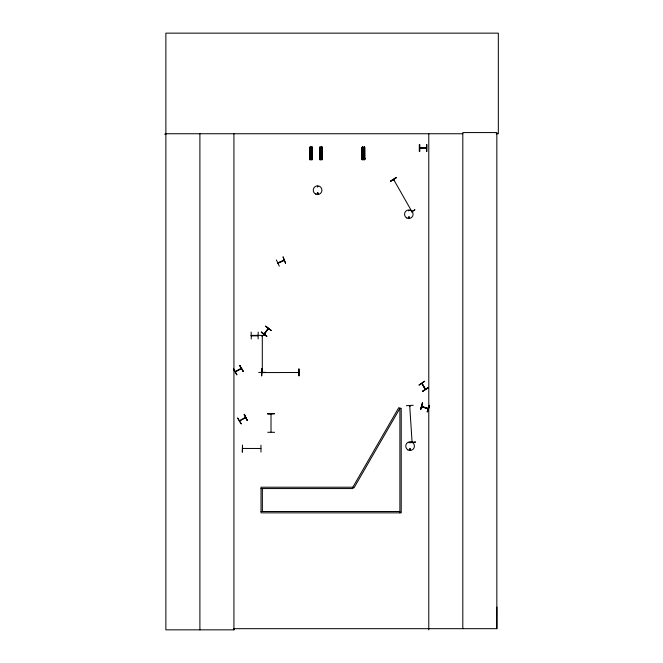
<?xml version="1.0" encoding="UTF-8"?>
<svg xmlns="http://www.w3.org/2000/svg" width="663" height="663" viewBox="0 0 663 663"><rect width="100%" height="100%" fill="white"/><g stroke="black" fill="none" stroke-linecap="round" stroke-linejoin="round"><path stroke-width="0.99" d="M233.931 133.744L233.931 629.85L233.94 628.681L496.844 628.681L496.894 607.109M239.525 420.682L240.221 420.665M409.991 406.262L409.941 405.499M412.021 442.262L412.021 441.533L412.378 442.138M277.83 262.946L284.112 260.136M262.026 336.224L262.018 335.461M262.299 335.478L262.299 372.299M318.199 193.571C317.212 191.002 316.549 195.643 318.265 193.414M408.441 210.652L409.187 210.561L408.491 210.743M408.358 217.447C409.593 216.039 409.038 218.848 408.425 217.555M409.726 442.445C410.48 443.92 410.447 441.177 409.759 442.635M410.298 442.544L409.883 442.602L410.289 442.494M409.983 405.64L409.751 406.278M262.299 336.075L262.299 335.602M235.415 371.81L241.382 368.57L235.315 371.529M244.979 417.748L245.592 417.417M428.049 408.615L421.66 406.518M422.472 406.908L422.381 406.709M427.478 408.516L427.71 408.101M422.414 402.98L420.632 409.635L422.381 402.971M420.541 409.61L422.654 403.054M427.279 411.781L429.392 405.226L427.204 411.756L429.359 406.253M427.519 411.856L429.334 406.245M393.457 179.739L393.797 180.261M393.979 180.046L393.623 179.474L411.847 211.522M411.499 211.008L411.781 211.514M411.499 210.925L412.054 211.398M271.01 413.911L271.018 431.936M260.882 448.478L242.592 448.445M317.204 193.306C318.978 192.295 316.873 195.03 317.395 193.057M408.64 210.552L408.731 210.494M409.51 449C409.9 451.793 411.607 447.434 409.485 449.174M268.366 328.691L264.222 333.837M251.219 335.428L251.99 335.66M257.343 335.395L258.106 335.387M419.654 147.915L420.458 148.23M421.784 383.421L425.223 389.396L422.024 383.363L425.571 389.156M261.421 332.105L266.833 336.365L261.471 332.03M264.214 333.912L268.2 328.392M264.404 334.053L268.358 328.616M251.294 335.428L257.965 335.354M262.606 372.556L261.902 372.548M298.126 372.581L298.748 372.266M245.608 417.756L239.782 420.856M318.041 193.853L317.602 194.035M410.322 449.738C411.043 447.898 408.524 449.986 410.38 449.63M428.107 408.582L421.784 406.552M424.643 381.283L418.941 385.145L424.627 381.25M422.53 391.079L428.447 387.548M390.524 181.239L396.441 177.717M411.549 211.754L414.922 209.723L411.698 212.011M233.6 368.719L236.848 374.786M235.266 371.595L241.266 368.363M236.89 374.761L233.79 369.73M243.296 371.313L239.691 365.437L243.263 371.33M244.349 414.309L247.274 420.557L244.324 414.325M239.592 420.649L245.443 417.458M241.216 423.823L237.611 417.939L241.133 423.864M419.795 148.189L426.516 147.882L425.745 148.23M284.245 260.418L277.93 263.161L284.054 260.161M279.289 266.195L276.388 259.954M317.502 186.253L317.602 186.999L317.602 186.278M257.965 335.702L251.227 335.669M320.834 159.476L320.859 158.979M363.291 159.476L363.316 158.979M406.378 405.698L413.248 405.259M408.764 442.586L415.635 442.047L411.731 442.677M260.94 445.188L260.99 452.075M258.694 335.387L265.581 335.437M251.318 335.693L258.04 335.627M251.244 338.992L251.153 332.105M258.131 338.95L258.18 332.064M299.104 368.943L299.121 375.83M265.581 372.299L258.703 372.44M298.052 372.274L298.673 372.266M298.077 372.54L298.673 372.507L262.026 372.581M164.673 134.158L165.874 134.15M267.719 413.853L274.606 413.637L267.719 413.803M267.719 413.679L274.606 413.654M267.728 432.284L274.606 432.309M165.874 133.744L462.815 133.744M496.255 133.744L498.327 133.744L498.327 33.15L165.874 33.15L165.874 629.85L233.981 629.85L233.981 628.681M419.654 144.592L419.654 151.479M426.533 151.479L426.632 144.592M419.72 147.915L426.392 147.882M309.886 148.471L312.182 148.471M319.831 148.471L322.127 148.471M362.288 148.471L364.584 148.471M309.886 149.316L312.182 149.316M319.831 149.316L322.127 149.316M362.288 149.316L364.584 149.316M309.886 150.576L312.182 150.576M319.831 150.576L322.127 150.576M362.288 150.576L364.584 150.576M309.878 151.694L312.174 151.694M319.823 151.694L322.119 151.694M362.28 151.694L364.575 151.694M309.878 152.954L312.174 152.954M319.823 152.954L322.119 152.954M362.28 152.954L364.575 152.954M309.886 158.374L312.182 158.374M319.831 158.374L322.127 158.374M362.288 158.374L364.584 158.374M309.497 158.73L312.563 158.73M319.442 158.73L322.508 158.73M361.899 158.73L364.965 158.73M309.497 158.822L312.563 158.822M319.442 158.822L322.508 158.822M361.899 158.822L364.965 158.822M364.758 159.634L362.106 159.642L362.106 147.211L364.758 147.194L364.749 159.634L364.6 147.194M261.023 488.556L352.824 488.556L352.824 487.222L398.728 407.72L401.223 408.391L401.223 512.847L261.023 512.847L261.023 487.222L352.824 487.222L353.984 487.885L399.888 408.391L399.888 512.847M261.023 511.505L399.888 511.505M317.602 192.792L318.041 192.974M408.996 216.801C406.759 218.243 410.488 217.895 409.262 217.008M421.767 406.585L428.19 408.665M265.556 326.37L271.142 330.398M264.91 333.481L264.769 333.547M261.272 332.312L266.849 336.34M409.701 405.582L412.079 442.296M411.698 210.801L412.013 211.34M239.774 365.388L242.998 371.479M244.059 414.466L247.365 420.508M412.03 441.608L412.071 442.229M298.822 368.943L298.864 375.83M261.769 368.951L261.81 375.83M496.844 628.681L496.844 132.575L462.815 132.575L462.815 628.681M428.787 133.744L428.787 629.85M426.889 144.592L426.889 151.479M419.298 144.592L419.298 151.479M364.559 147.194L364.584 159.634M364.459 147.194L364.401 159.634M364.302 147.194L364.26 159.634M364.153 147.194L364.111 159.634M363.954 147.194L363.962 159.634M363.78 159.634L363.084 159.634M362.918 147.211L362.86 159.642M362.752 147.211L362.727 159.642M362.553 147.211L362.562 159.642M362.454 147.211L362.47 159.642M362.288 147.211L362.263 159.642M362.164 147.211L362.114 159.642M322.119 147.194L322.127 159.634M321.953 147.194L321.945 159.634M321.845 147.194L321.804 159.634M321.696 147.194L321.654 159.634M321.505 147.194L321.555 159.634M321.497 147.194L321.497 159.634M321.323 159.634L320.627 159.634M320.453 147.211L320.403 159.642M320.27 147.211L320.295 159.642M320.154 147.211L320.254 159.642M320.096 159.642L319.997 147.211L319.848 159.642M319.806 147.211L319.831 159.642M312.198 147.194L312.182 159.634M312 147.194L312 159.634M311.859 147.194L311.908 159.634M311.709 147.194L311.751 159.634M311.61 147.194L311.56 159.634M311.552 147.194L311.552 159.634M311.378 159.634L310.682 159.634M310.508 147.211L310.458 159.642M310.325 147.211L310.35 159.642M310.309 147.211L310.209 159.642M310.151 147.211L310.069 159.642M310.011 147.211L309.903 159.642M309.886 147.211L309.861 159.642M262.366 488.556L262.366 511.505M199.903 133.744L199.903 629.85M310.533 152.192C311.162 154.148 312.049 150.816 310.533 152.192M320.478 152.192C321.107 154.148 321.994 150.816 320.478 152.192M317.395 186.568L317.801 186.676L317.395 186.568M362.934 152.192C363.564 154.148 364.451 150.816 362.934 152.192M421.701 406.659L428.141 408.781L421.709 406.659M265.722 326.138L271.084 330.472L265.706 326.163M428.406 387.482L422.704 391.361L428.397 387.465M396.292 177.469L390.548 181.281L396.292 177.469M283.109 256.946L285.587 263.377L283.076 256.962M242.509 445.188L242.343 452.075L242.509 445.188M261.86 368.951L261.52 375.838L261.844 368.951M312.356 147.194L309.704 147.211L309.704 159.642L312.356 159.634L312.356 147.194M322.301 147.194L319.649 147.211L319.707 159.642L322.301 159.634L322.243 147.194M419.604 151.479L419.604 144.592L419.555 151.479M315.422 193.969A4.351 4.351 0 0 0 321.953 190.198A4.351 4.351 0 0 0 315.422 186.419A4.351 4.351 0 0 0 315.422 193.969M407.911 449.887A4.351 4.351 0 0 0 414.441 446.116A4.351 4.351 0 0 0 407.911 442.345A4.351 4.351 0 0 0 407.911 449.887M406.676 217.945A4.293 4.293 0 0 0 413.115 214.232A4.293 4.293 0 0 0 406.676 210.511A4.293 4.293 0 0 0 406.676 217.945"/></g></svg>
